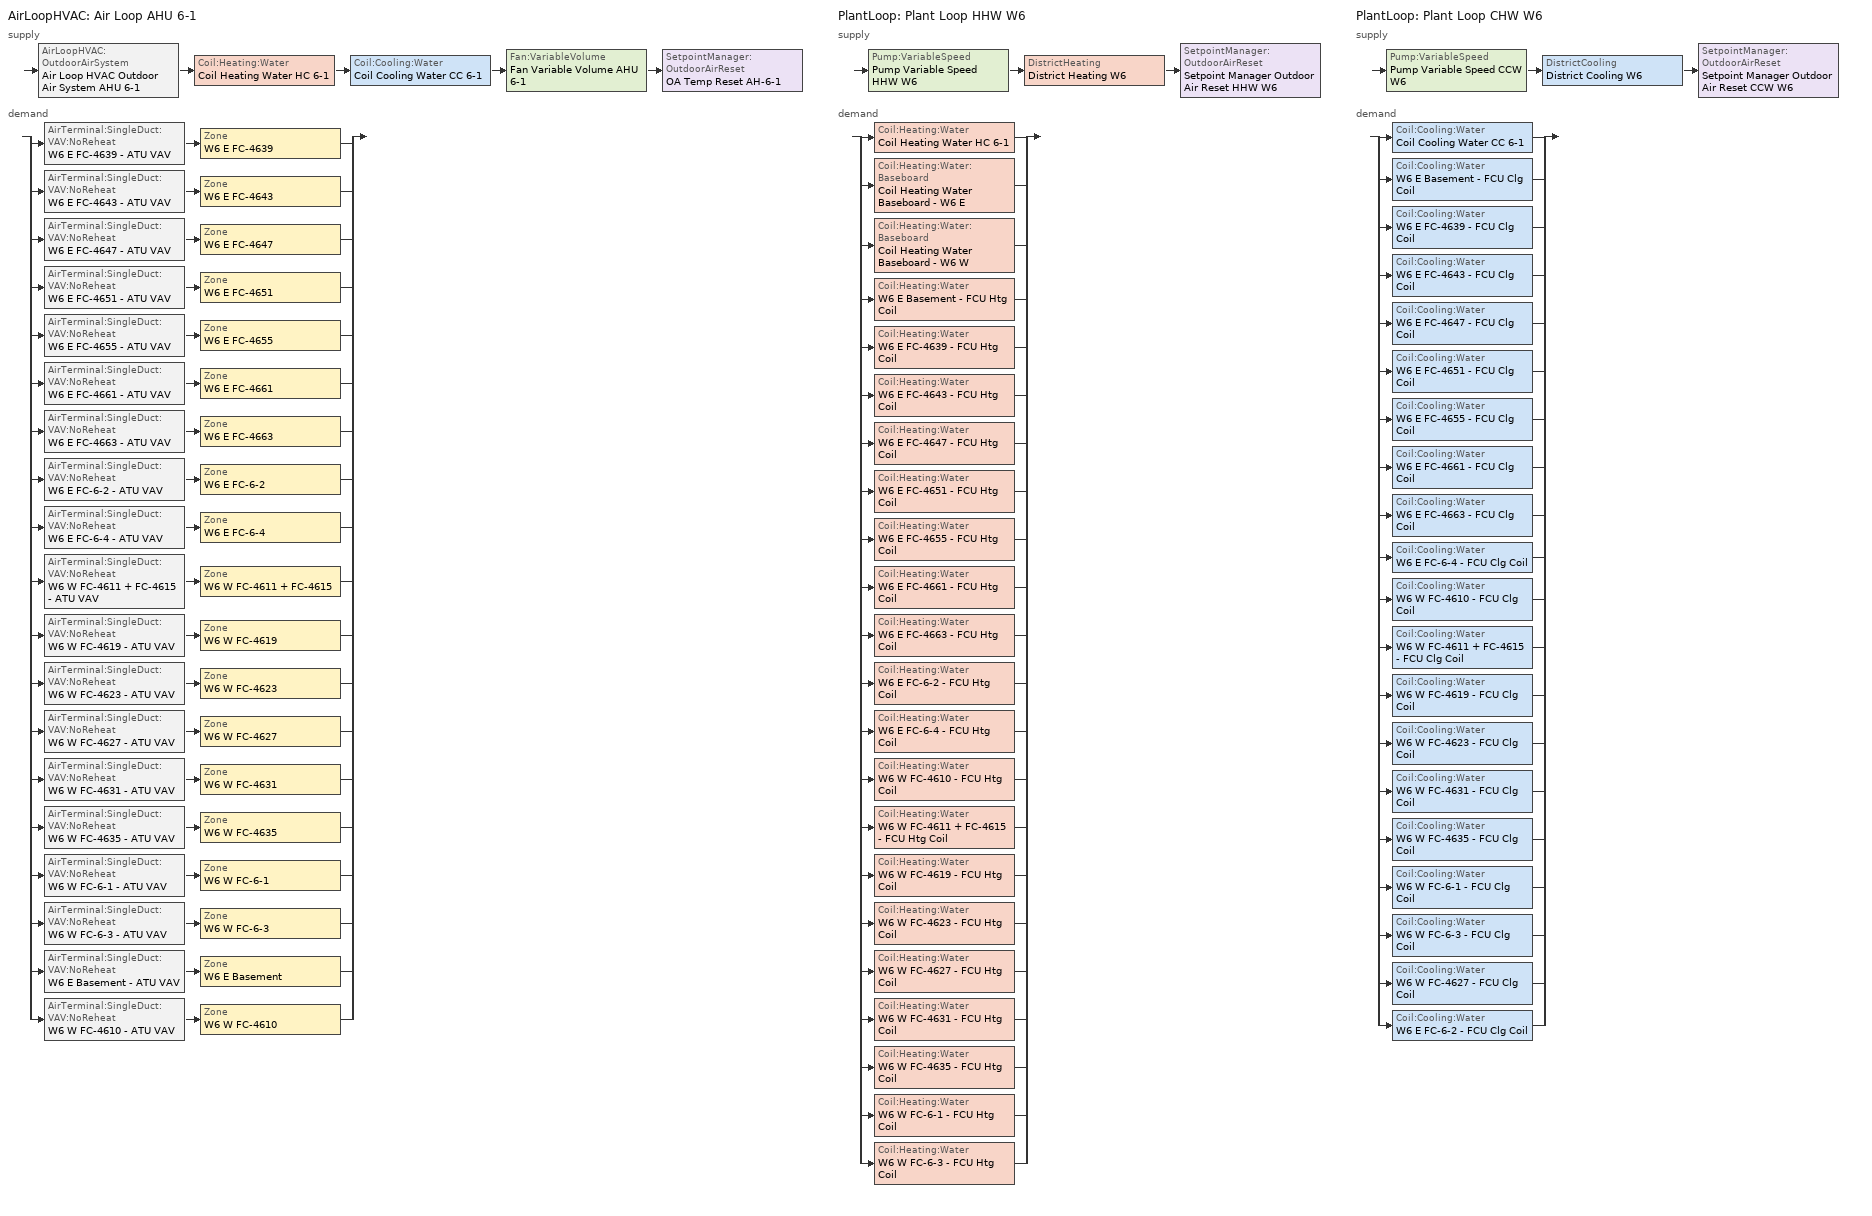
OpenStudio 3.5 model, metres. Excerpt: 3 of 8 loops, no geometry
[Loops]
AirLoopHVAC 'Air Loop AHU 6-1'
 supply: AirLoopHVAC:OutdoorAirSystem 'Air Loop HVAC Outdoor Air System AHU 6-1' > Coil:Heating:Water 'Coil Heating Water HC 6-1' > Coil:Cooling:Water 'Coil Cooling Water CC 6-1' > Fan:VariableVolume 'Fan Variable Volume AHU 6-1' > SetpointManager:OutdoorAirReset 'OA Temp Reset AH-6-1'
 demand: split
  | AirTerminal:SingleDuct:VAV:NoReheat 'W6 E FC-4639 - ATU VAV' > Zone 'W6 E FC-4639'
  | AirTerminal:SingleDuct:VAV:NoReheat 'W6 E FC-4643 - ATU VAV' > Zone 'W6 E FC-4643'
  | AirTerminal:SingleDuct:VAV:NoReheat 'W6 E FC-4647 - ATU VAV' > Zone 'W6 E FC-4647'
  | AirTerminal:SingleDuct:VAV:NoReheat 'W6 E FC-4651 - ATU VAV' > Zone 'W6 E FC-4651'
  | AirTerminal:SingleDuct:VAV:NoReheat 'W6 E FC-4655 - ATU VAV' > Zone 'W6 E FC-4655'
  | AirTerminal:SingleDuct:VAV:NoReheat 'W6 E FC-4661 - ATU VAV' > Zone 'W6 E FC-4661'
  | AirTerminal:SingleDuct:VAV:NoReheat 'W6 E FC-4663 - ATU VAV' > Zone 'W6 E FC-4663'
  | AirTerminal:SingleDuct:VAV:NoReheat 'W6 E FC-6-2 - ATU VAV' > Zone 'W6 E FC-6-2'
  | AirTerminal:SingleDuct:VAV:NoReheat 'W6 E FC-6-4 - ATU VAV' > Zone 'W6 E FC-6-4'
  | AirTerminal:SingleDuct:VAV:NoReheat 'W6 W FC-4611 + FC-4615 - ATU VAV' > Zone 'W6 W FC-4611 + FC-4615'
  | AirTerminal:SingleDuct:VAV:NoReheat 'W6 W FC-4619 - ATU VAV' > Zone 'W6 W FC-4619'
  | AirTerminal:SingleDuct:VAV:NoReheat 'W6 W FC-4623 - ATU VAV' > Zone 'W6 W FC-4623'
  | AirTerminal:SingleDuct:VAV:NoReheat 'W6 W FC-4627 - ATU VAV' > Zone 'W6 W FC-4627'
  | AirTerminal:SingleDuct:VAV:NoReheat 'W6 W FC-4631 - ATU VAV' > Zone 'W6 W FC-4631'
  | AirTerminal:SingleDuct:VAV:NoReheat 'W6 W FC-4635 - ATU VAV' > Zone 'W6 W FC-4635'
  | AirTerminal:SingleDuct:VAV:NoReheat 'W6 W FC-6-1 - ATU VAV' > Zone 'W6 W FC-6-1'
  | AirTerminal:SingleDuct:VAV:NoReheat 'W6 W FC-6-3 - ATU VAV' > Zone 'W6 W FC-6-3'
  | AirTerminal:SingleDuct:VAV:NoReheat 'W6 E Basement - ATU VAV' > Zone 'W6 E Basement'
  | AirTerminal:SingleDuct:VAV:NoReheat 'W6 W FC-4610 - ATU VAV' > Zone 'W6 W FC-4610'
PlantLoop 'Plant Loop HHW W6'
 supply: Pump:VariableSpeed 'Pump Variable Speed HHW W6' > DistrictHeating 'District Heating W6' > SetpointManager:OutdoorAirReset 'Setpoint Manager Outdoor Air Reset HHW W6'
 demand: split
  | Coil:Heating:Water 'Coil Heating Water HC 6-1'
  | Coil:Heating:Water:Baseboard 'Coil Heating Water Baseboard - W6 E'
  | Coil:Heating:Water:Baseboard 'Coil Heating Water Baseboard - W6 W'
  | Coil:Heating:Water 'W6 E Basement - FCU Htg Coil'
  | Coil:Heating:Water 'W6 E FC-4639 - FCU Htg Coil'
  | Coil:Heating:Water 'W6 E FC-4643 - FCU Htg Coil'
  | Coil:Heating:Water 'W6 E FC-4647 - FCU Htg Coil'
  | Coil:Heating:Water 'W6 E FC-4651 - FCU Htg Coil'
  | Coil:Heating:Water 'W6 E FC-4655 - FCU Htg Coil'
  | Coil:Heating:Water 'W6 E FC-4661 - FCU Htg Coil'
  | Coil:Heating:Water 'W6 E FC-4663 - FCU Htg Coil'
  | Coil:Heating:Water 'W6 E FC-6-2 - FCU Htg Coil'
  | Coil:Heating:Water 'W6 E FC-6-4 - FCU Htg Coil'
  | Coil:Heating:Water 'W6 W FC-4610 - FCU Htg Coil'
  | Coil:Heating:Water 'W6 W FC-4611 + FC-4615 - FCU Htg Coil'
  | Coil:Heating:Water 'W6 W FC-4619 - FCU Htg Coil'
  | Coil:Heating:Water 'W6 W FC-4623 - FCU Htg Coil'
  | Coil:Heating:Water 'W6 W FC-4627 - FCU Htg Coil'
  | Coil:Heating:Water 'W6 W FC-4631 - FCU Htg Coil'
  | Coil:Heating:Water 'W6 W FC-4635 - FCU Htg Coil'
  | Coil:Heating:Water 'W6 W FC-6-1 - FCU Htg Coil'
  | Coil:Heating:Water 'W6 W FC-6-3 - FCU Htg Coil'
PlantLoop 'Plant Loop CHW W6'
 supply: Pump:VariableSpeed 'Pump Variable Speed CCW W6' > DistrictCooling 'District Cooling W6' > SetpointManager:OutdoorAirReset 'Setpoint Manager Outdoor Air Reset CCW W6'
 demand: split
  | Coil:Cooling:Water 'Coil Cooling Water CC 6-1'
  | Coil:Cooling:Water 'W6 E Basement - FCU Clg Coil'
  | Coil:Cooling:Water 'W6 E FC-4639 - FCU Clg Coil'
  | Coil:Cooling:Water 'W6 E FC-4643 - FCU Clg Coil'
  | Coil:Cooling:Water 'W6 E FC-4647 - FCU Clg Coil'
  | Coil:Cooling:Water 'W6 E FC-4651 - FCU Clg Coil'
  | Coil:Cooling:Water 'W6 E FC-4655 - FCU Clg Coil'
  | Coil:Cooling:Water 'W6 E FC-4661 - FCU Clg Coil'
  | Coil:Cooling:Water 'W6 E FC-4663 - FCU Clg Coil'
  | Coil:Cooling:Water 'W6 E FC-6-4 - FCU Clg Coil'
  | Coil:Cooling:Water 'W6 W FC-4610 - FCU Clg Coil'
  | Coil:Cooling:Water 'W6 W FC-4611 + FC-4615 - FCU Clg Coil'
  | Coil:Cooling:Water 'W6 W FC-4619 - FCU Clg Coil'
  | Coil:Cooling:Water 'W6 W FC-4623 - FCU Clg Coil'
  | Coil:Cooling:Water 'W6 W FC-4631 - FCU Clg Coil'
  | Coil:Cooling:Water 'W6 W FC-4635 - FCU Clg Coil'
  | Coil:Cooling:Water 'W6 W FC-6-1 - FCU Clg Coil'
  | Coil:Cooling:Water 'W6 W FC-6-3 - FCU Clg Coil'
  | Coil:Cooling:Water 'W6 W FC-4627 - FCU Clg Coil'
  | Coil:Cooling:Water 'W6 E FC-6-2 - FCU Clg Coil'
[Sizing:Zone] Zone Cooling Design Supply Air Temperature Input Method=SupplyAirTemperature; Zone Cooling Design Supply Air Temperature {C}=11.1111; Zone Cooling Design Supply Air Temperature Difference {deltaC}=11.11; Zone Heating Design Supply Air Temperature Input Method=SupplyAirTemperature; Zone Heating Design Supply Air Temperature {C}=31.1111; Zone Heating Design Supply Air Temperature Difference {deltaC}=11.11; Zone Cooling Design Supply Air Humidity Ratio {kg-H2O/kg-air}=0.0085; Zone Heating Design Supply Air Humidity Ratio {kg-H2O/kg-air}=0.008; Heating Design Air Flow Method=DesignDay; Account for Dedicated Outdoor Air System=No; Dedicated Outdoor Air System Control Strategy=NeutralSupplyAir; Dedicated Outdoor Air Low Setpoint Temperature for Design {C}=Autosize; Dedicated Outdoor Air High Setpoint Temperature for Design {C}=Autosize; Zone Load Sizing Method=Sensible Load Only No Latent Load; Zone Latent Cooling Design Supply Air Humidity Ratio Input Method=HumidityRatioDifference; Zone Cooling Design Supply Air Humidity Ratio Difference {kgWater/kgDryAir}=0.005; Zone Latent Heating Design Supply Air Humidity Ratio Input Method=HumidityRatioDifference; Zone Humidification Design Supply Air Humidity Ratio Difference {kgWater/kgDryAir}=0.005
W6 W FC-6-1; W6 W FC-4611 + FC-4615; W6 W FC-6-3; W6 W FC-4619; W6 W FC-4623; W6 W FC-4627; W6 W FC-4631; W6 W FC-4635; W6 E FC-4639; W6 E FC-4643; W6 E FC-4647; W6 E FC-4651; W6 E FC-4655; W6 E FC-6-4; W6 E FC-6-2; W6 E FC-4663; W6 E FC-4661; W6 W FC-4610
[Zone equipment]
W6 W FC-6-1: W6 W FC-6-1 - FCU, Convective Baseboard Water - W6 W, Fan Zone Exhaust EF-6-4 Restroom, W6 W FC-6-1 - ATU VAV
W6 W FC-4611 + FC-4615: W6 W FC-4611 + FC-4615 - FCU, W6 W FC-4611 + FC-4615 - ATU VAV
W6 W FC-6-3: W6 W FC-6-3 - FCU, W6 W FC-6-3 - ATU VAV
W6 W FC-4619: W6 W FC-4619 - FCU, W6 W FC-4619 - ATU VAV
W6 W FC-4623: W6 W FC-4623 - FCU, W6 W FC-4623 - ATU VAV
W6 W FC-4627: W6 W FC-4627 - FCU, Fan Zone Exhaust BIBO 4627 Lab, W6 W FC-4627 - ATU VAV
W6 W FC-4631: W6 W FC-4631 - FCU, Fan Zone Exhaust BIBO 4631 Lab, W6 W FC-4631 - ATU VAV
W6 W FC-4635: W6 W FC-4635 - FCU, W6 W FC-4635 - ATU VAV
W6 E FC-4639: W6 E FC-4639 - FCU, W6 E FC-4639 - ATU VAV
W6 E FC-4643: W6 E FC-4643 - FCU, W6 E FC-4643 - ATU VAV
W6 E FC-4647: W6 E FC-4647 - FCU, Fan Zone Exhaust BIBO 4647 Lab, W6 E FC-4647 - ATU VAV
W6 E FC-4651: W6 E FC-4651 - FCU, W6 E FC-4651 - ATU VAV
W6 E FC-4655: W6 E FC-4655 - FCU, W6 E FC-4655 - ATU VAV
W6 E FC-6-4: W6 E FC-6-4 - FCU, W6 E FC-6-4 - ATU VAV
W6 E FC-6-2: W6 E FC-6-2 - FCU, Convective Baseboard Water - W6 E, W6 E FC-6-2 - ATU VAV
W6 E FC-4663: W6 E FC-4663 - FCU, W6 E FC-4663 - ATU VAV
W6 E FC-4661: W6 E FC-4661 - FCU, W6 E FC-4661 - ATU VAV
W6 W FC-4610: W6 W FC-4610 - FCU, W6 W FC-4610 - ATU VAV
[PlantLoop] Glycol Concentration=0; Plant Loop Volume {m3}=Autocalculate; Load Distribution Scheme=Optimal
Name | Maximum Loop Temperature {C} | Minimum Loop Temperature {C} | Minimum Loop Flow Rate {m3/s}
Plant Loop HHW W6
Plant Loop CHW W6 | 15.5556 | 4.44444 | 0
[Sizing:Plant] Sizing Option=NonCoincident; Zone Timesteps in Averaging Window=1; Coincident Sizing Factor Mode=None
Name | Loop Type | Design Loop Exit Temperature {C} | Loop Design Temperature Difference {deltaC}
Plant Loop HHW W6 | Heating | 71.1111 | 13.8889
Plant Loop CHW W6 | Cooling | 6.66667 | 8.88889
[AirLoopHVAC]
Air Loop AHU 6-1: Availability Schedule=Always On Discrete; Design Supply Air Flow Rate {m3/s}=AutoSize; Design Return Air Flow Fraction of Supply Air Flow=1
[Sizing:System]
Air Loop AHU 6-1: Type of Load to Size On=VentilationRequirement; Design Outdoor Air Flow Rate {m3/s}=Autosize; Central Heating Maximum System Air Flow Ratio=0.2083; Preheat Design Temperature {C}=7; Preheat Design Humidity Ratio {kg-H2O/kg-Air}=0.008; Precool Design Temperature {C}=12.8; Precool Design Humidity Ratio {kg-H2O/kg-Air}=0.008; Central Cooling Design Supply Air Temperature {C}=12.8; Central Heating Design Supply Air Temperature {C}=16.7; Sizing Option=NonCoincident; 100% Outdoor Air in Cooling=Yes; 100% Outdoor Air in Heating=Yes; Central Cooling Design Supply Air Humidity Ratio {kg-H2O/kg-Air}=0.0085; Central Heating Design Supply Air Humidity Ratio {kg-H2O/kg-Air}=0.008; Cooling Design Air Flow Method=DesignDay; Cooling Design Air Flow Rate {m3/s}=0; Heating Design Air Flow Method=DesignDay; Heating Design Air Flow Rate {m3/s}=0; System Outdoor Air Method=Standard62.1VentilationRateProcedure; Zone Maximum Outdoor Air Fraction=1; Cooling Supply Air Flow Rate Per Floor Area {m3/s-m2}=0.00996765; Cooling Fraction of Autosized Cooling Supply Air Flow Rate=1; Cooling Supply Air Flow Rate Per Unit Cooling Capacity {m3/s-W}=3.94755e-05; Heating Supply Air Flow Rate Per Floor Area {m3/s-m2}=0.00996765; Heating Fraction of Autosized Heating Supply Air Flow Rate=1; Heating Fraction of Autosized Cooling Supply Air Flow Rate=1; Heating Supply Air Flow Rate Per Unit Heating Capacity {m3/s-W}=3.15882e-05; Cooling Design Capacity Method=CoolingDesignCapacity; Cooling Design Capacity {W}=Autosize; Cooling Design Capacity Per Floor Area {W/m2}=234.7; Fraction of Autosized Cooling Design Capacity=1; Heating Design Capacity Method=HeatingDesignCapacity; Heating Design Capacity {W}=Autosize; Heating Design Capacity Per Floor Area {W/m2}=157; Fraction of Autosized Heating Design Capacity=1; Central Cooling Capacity Control Method=OnOff
[Coil:Cooling:Water] Availability Schedule=Always On Discrete; Design Water Flow Rate {m3/s}=Autosize; Design Inlet Water Temperature {C}=6.66667
Name | Design Air Flow Rate {m3/s} | Design Inlet Air Temperature {C} | Design Outlet Air Temperature {C}
W6 E FC-4639 - FCU Clg Coil; W6 E FC-4643 - FCU Clg Coil; W6 E FC-4647 - FCU Clg Coil; W6 E FC-4651 - FCU Clg Coil; W6 E FC-4655 - FCU Clg Coil; W6 W FC-4611 + FC-4615 - FCU Clg Coil; W6 W FC-4619 - FCU Clg Coil; W6 W FC-4623 - FCU Clg Coil; W6 W FC-4627 - FCU Clg Coil; W6 W FC-4631 - FCU Clg Coil; W6 W FC-4635 - FCU Clg Coil | Autosize | 22.2222 | 15.5556
W6 E FC-4661 - FCU Clg Coil; W6 W FC-4610 - FCU Clg Coil | Autosize | 26.6667 | 11.6667
W6 E FC-4663 - FCU Clg Coil; W6 E Basement - FCU Clg Coil | Autosize | 26.6667 | 15.5556
W6 E FC-6-2 - FCU Clg Coil; W6 E FC-6-4 - FCU Clg Coil; W6 W FC-6-1 - FCU Clg Coil; W6 W FC-6-3 - FCU Clg Coil | Autosize | 23.8889 | 15.5556
Coil Cooling Water CC 6-1 | 11.3267 | 40.5556 | 10.5556
[Coil:Heating:Water] Maximum Water Flow Rate {m3/s}=Autosize; Performance Input Method=NominalCapacity; Rated Inlet Water Temperature {C}=71.1111; Rated Outlet Water Temperature {C}=57.2222
Name | Availability Schedule | Rated Capacity {W} | Rated Inlet Air Temperature {C} | Rated Outlet Air Temperature {C}
W6 E FC-4639 - FCU Htg Coil; W6 E FC-4643 - FCU Htg Coil; W6 E FC-4647 - FCU Htg Coil; W6 E FC-4651 - FCU Htg Coil; W6 E FC-4655 - FCU Htg Coil; W6 W FC-4619 - FCU Htg Coil; W6 W FC-4623 - FCU Htg Coil; W6 W FC-4627 - FCU Htg Coil; W6 W FC-4631 - FCU Htg Coil; W6 W FC-4635 - FCU Htg Coil | Always On Discrete | 16705.1 | 15.5556 | 26.6667
W6 E FC-4661 - FCU Htg Coil; W6 W FC-4610 - FCU Htg Coil | Coil Heating Water OFF | 0 | 15.5556 | 26.6667
W6 E FC-4663 - FCU Htg Coil | Always On Discrete | 8205.99 | 15.5556 | 26.6667
W6 E FC-6-2 - FCU Htg Coil | Always On Discrete | 24324.9 | 15.5556 | 26.6667
W6 E FC-6-4 - FCU Htg Coil; W6 W FC-6-3 - FCU Htg Coil | Always On Discrete | 24618 | 15.5556 | 26.6667
W6 W FC-4611 + FC-4615 - FCU Htg Coil | Always On Discrete | 33410.1 | 15.5556 | 26.6667
W6 W FC-6-1 - FCU Htg Coil | Always On Discrete | 26083.3 | 15.5556 | 26.6667
Coil Heating Water HC 6-1 | Always On Discrete | 300398 | -13.8889 | 12.7778
W6 E Basement - FCU Htg Coil | Always On Discrete | 4689.14 | 15.5556 | 26.6667
[Controller:WaterCoil]
Name | Water Coil | Action
Controller Water Coil HC 6-1 | Coil Heating Water HC 6-1 | Normal
Controller Water Coil CC 6-1 | Coil Cooling Water CC 6-1 | Reverse
[ZoneHVAC:FourPipeFanCoil] Availability Schedule=Always On Discrete; Capacity Control Method=VariableFanVariableFlow; Maximum Outdoor Air Flow Rate {m3/s}=0; Maximum Cold Water Flow Rate {m3/s}=autosize; Maximum Hot Water Flow Rate {m3/s}=autosize; Minimum Supply Air Temperature in Cooling Mode {C}=Autosize; Maximum Supply Air Temperature in Heating Mode {C}=Autosize
Name | Maximum Supply Air Flow Rate {m3/s} | Supply Air Fan | Cooling Coil | Heating Coil | Medium Speed Supply Air Flow Ratio | Low Speed Supply Air Flow Ratio | Minimum Cold Water Flow Rate {m3/s}
W6 E FC-4639 - FCU | autosize | W6 E FC-4639 - FCU Fan | W6 E FC-4639 - FCU Clg Coil | W6 E FC-4639 - FCU Htg Coil
W6 E FC-4643 - FCU | autosize | W6 E FC-4643 - FCU Fan | W6 E FC-4643 - FCU Clg Coil | W6 E FC-4643 - FCU Htg Coil
W6 E FC-4647 - FCU | autosize | W6 E FC-4647 - FCU Fan | W6 E FC-4647 - FCU Clg Coil | W6 E FC-4647 - FCU Htg Coil | 0.66
W6 E FC-4651 - FCU | autosize | W6 E FC-4651 - FCU Fan | W6 E FC-4651 - FCU Clg Coil | W6 E FC-4651 - FCU Htg Coil
W6 E FC-4655 - FCU | autosize | W6 E FC-4655 - FCU Fan | W6 E FC-4655 - FCU Clg Coil | W6 E FC-4655 - FCU Htg Coil | 0.66
W6 E FC-4661 - FCU | Autosize | W6 E FC-4661 - FCU Fan | W6 E FC-4661 - FCU Clg Coil | W6 E FC-4661 - FCU Htg Coil
W6 E FC-4663 - FCU | autosize | W6 E FC-4663 - FCU Fan | W6 E FC-4663 - FCU Clg Coil | W6 E FC-4663 - FCU Htg Coil
W6 E FC-6-2 - FCU | autosize | W6 E FC-6-2 - FCU Fan | W6 E FC-6-2 - FCU Clg Coil | W6 E FC-6-2 - FCU Htg Coil
W6 E FC-6-4 - FCU | autosize | W6 E FC-6-4 - FCU Fan | W6 E FC-6-4 - FCU Clg Coil | W6 E FC-6-4 - FCU Htg Coil | 0.66
W6 W FC-4611 + FC-4615 - FCU | autosize | W6 W FC-4611 + FC-4615 - FCU Fan | W6 W FC-4611 + FC-4615 - FCU Clg Coil | W6 W FC-4611 + FC-4615 - FCU Htg Coil |  | 0.33 | 0
W6 W FC-4619 - FCU | autosize | W6 W FC-4619 - FCU Fan | W6 W FC-4619 - FCU Clg Coil | W6 W FC-4619 - FCU Htg Coil
W6 W FC-4623 - FCU | autosize | W6 W FC-4623 - FCU Fan | W6 W FC-4623 - FCU Clg Coil | W6 W FC-4623 - FCU Htg Coil
W6 W FC-4627 - FCU | autosize | W6 W FC-4627 - FCU Fan | W6 W FC-4627 - FCU Clg Coil | W6 W FC-4627 - FCU Htg Coil
W6 W FC-4631 - FCU | autosize | W6 W FC-4631 - FCU Fan | W6 W FC-4631 - FCU Clg Coil | W6 W FC-4631 - FCU Htg Coil
W6 W FC-4635 - FCU | autosize | W6 W FC-4635 - FCU Fan | W6 W FC-4635 - FCU Clg Coil | W6 W FC-4635 - FCU Htg Coil
W6 W FC-6-1 - FCU | autosize | W6 W FC-6-1 - FCU Fan | W6 W FC-6-1 - FCU Clg Coil | W6 W FC-6-1 - FCU Htg Coil |  | 0.33
W6 W FC-6-3 - FCU | autosize | W6 W FC-6-3 - FCU Fan | W6 W FC-6-3 - FCU Clg Coil | W6 W FC-6-3 - FCU Htg Coil
W6 E Basement - FCU | autosize | W6 E Basement - FCU Fan | W6 E Basement - FCU Clg Coil | W6 E Basement - FCU Htg Coil
W6 W FC-4610 - FCU | autosize | W6 W FC-4610 - FCU Fan | W6 W FC-4610 - FCU Clg Coil | W6 W FC-4610 - FCU Htg Coil |  | 0.33
[AirLoopHVAC:OutdoorAirSystem]
Air Loop HVAC Outdoor Air System AHU 6-1: Controller=Controller Outdoor Air AHU 6-1
[Controller:OutdoorAir]
Controller Outdoor Air AHU 6-1: Minimum Outdoor Air Flow Rate {m3/s}=2.35974; Maximum Outdoor Air Flow Rate {m3/s}=11.3267; Economizer Control Type=NoEconomizer; Economizer Control Action Type=ModulateFlow; Economizer Maximum Limit Dry-Bulb Temperature {C}=28; Economizer Maximum Limit Enthalpy {J/kg}=64000; Economizer Minimum Limit Dry-Bulb Temperature {C}=-100; Lockout Type=NoLockout; Minimum Limit Type=FixedMinimum; Controller Mechanical Ventilation=Controller Mechanical Ventilation 2; High Humidity Control=No; Heat Recovery Bypass Control Type=BypassWhenWithinEconomizerLimits
[Controller:MechanicalVentilation]
Controller Mechanical Ventilation 2: Availability Schedule=Always On Discrete 1; Demand Controlled Ventilation=No; System Outdoor Air Method=ZoneSum
[ZoneHVAC:Baseboard:Convective:Water] Availability Schedule=Always On Discrete
Name | Heating Coil
Convective Baseboard Water - W6 E | Coil Heating Water Baseboard - W6 E
Convective Baseboard Water - W6 W | Coil Heating Water Baseboard - W6 W
[Coil:Heating:Water:Baseboard] Heating Design Capacity Method=HeatingDesignCapacity; Heating Design Capacity {W}=Autosize; Heating Design Capacity Per Floor Area {W/m2}=0; Fraction of Autosized Heating Design Capacity=0.8; U-Factor Times Area Value {W/K}=Autosize; Maximum Water Flow Rate {m3/s}=Autosize; Convergence Tolerance=0.001
Coil Heating Water Baseboard - W6 E; Coil Heating Water Baseboard - W6 W
[Fan:ZoneExhaust] Availability Schedule=Medium Office Bldg Occ; Fan Total Efficiency=0.6; Pressure Rise {Pa}=0; System Availability Manager Coupling Mode=Decoupled
Name | Maximum Flow Rate {m3/s} | Flow Fraction Schedule
Fan Zone Exhaust EF-6-4 Restroom | 0.377558
Fan Zone Exhaust BIBO 4627 Lab; Fan Zone Exhaust BIBO 4631 Lab; Fan Zone Exhaust BIBO 4647 Lab | 0.311485 | 14038 Fume Hood Flow Fraction
[DistrictCooling]
District Cooling W6: Nominal Capacity {W}=2.11011e+07
[DistrictHeating]
District Heating W6: Nominal Capacity {W}=3.32706e+07
[SetpointManager:OutdoorAirReset] Control Variable=Temperature
Name | Setpoint at Outdoor Low Temperature {C} | Outdoor Low Temperature {C} | Setpoint at Outdoor High Temperature {C} | Outdoor High Temperature {C}
Setpoint Manager Outdoor Air Reset HHW W6 | 82.2222 | -6.66667 | 65.5556 | 10
Setpoint Manager Outdoor Air Reset CCW W6 | 12.2222 | 15.5556 | 6.66667 | 26.6667
OA Temp Reset AH-6-1 | 18.3333 | -1.11111 | 12.7778 | 10
[Fan:VariableVolume] Availability Schedule=Always On Discrete; Fan Power Minimum Flow Rate Input Method=FixedFlowRate; Fan Power Minimum Flow Fraction=0; Motor Efficiency=0.93; Motor In Airstream Fraction=1; Fan Power Coefficient 1=0.0013; Fan Power Coefficient 2=0.147; Fan Power Coefficient 3=0.9506; Fan Power Coefficient 4=-0.0998; Fan Power Coefficient 5=0
Name | Fan Efficiency | Pressure Rise {Pa} | Maximum Flow Rate {m3/s} | Fan Power Minimum Air Flow Rate {m3/s} | Fan Total Efficiency
Fan Variable Volume AHU 6-1 | 0.6045 | 1095.99 | 11.3267 | 2.35974
W6 E FC-4651 - FCU Fan; W6 E FC-4643 - FCU Fan; W6 E FC-4655 - FCU Fan; W6 W FC-4623 - FCU Fan; W6 E FC-4647 - FCU Fan; W6 W FC-4619 - FCU Fan; W6 W FC-4631 - FCU Fan; W6 W FC-4635 - FCU Fan; W6 E FC-4639 - FCU Fan; W6 W FC-4627 - FCU Fan |  | 1005.82 | 1.51023 | 0 | 0.6045
W6 E FC-6-2 - FCU Fan |  | 499.423 | 2.19456 | 0 | 0.6045
W6 W FC-6-3 - FCU Fan; W6 E FC-6-4 - FCU Fan |  | 376.622 | 2.21815 | 0 | 0.6045
W6 E Basement - FCU Fan |  | 460.814 | 3.28003 | 0 | 0.6045
W6 E FC-4661 - FCU Fan; W6 W FC-4610 - FCU Fan |  | 157.922 | 0.825908 | 0 | 0.6045
W6 E FC-4663 - FCU Fan |  | 552.977 | 0.471947 | 0 | 0.6045
W6 W FC-6-1 - FCU Fan |  | 464.551 | 2.35974 | 0 | 0.6045
W6 W FC-4611 + FC-4615 - FCU Fan |  | 1005.82 | 3.02046 | 0 | 0.6045
[Pump:VariableSpeed] Pump Control Type=Intermittent; Skin Loss Radiative Fraction=0.5; Design Power Sizing Method=PowerPerFlowPerPressure; Design Electric Power per Unit Flow Rate {W/(m3/s)}=348701.1; Design Shaft Power per Unit Flow Rate per Unit Head {W-s/m3-Pa}=1.28205; Design Minimum Flow Rate Fraction=0
Name | Rated Flow Rate {m3/s} | Rated Pump Head {Pa} | Rated Power Consumption {W}
Pump Variable Speed HHW W6 | Autosize | 179352 | Autosize
Pump Variable Speed CCW W6
[AirTerminal:SingleDuct:VAV:NoReheat] Availability Schedule=Always On Discrete 1; Maximum Air Flow Rate {m3/s}=0.389357; Zone Minimum Air Flow Input Method=Constant; Constant Minimum Air Flow Fraction=0.3; Fixed Minimum Air Flow Rate {m3/s}=0.117987; Control For Outdoor Air=No
W6 E Basement - ATU VAV; W6 E FC-4639 - ATU VAV; W6 E FC-4643 - ATU VAV; W6 E FC-4647 - ATU VAV; W6 E FC-4651 - ATU VAV; W6 E FC-4655 - ATU VAV; W6 E FC-4661 - ATU VAV; W6 E FC-4663 - ATU VAV; W6 E FC-6-4 - ATU VAV; W6 W FC-4610 - ATU VAV; W6 W FC-4611 + FC-4615 - ATU VAV; W6 W FC-4619 - ATU VAV; W6 W FC-4623 - ATU VAV; W6 W FC-4627 - ATU VAV; W6 W FC-4631 - ATU VAV; W6 W FC-4635 - ATU VAV; W6 W FC-6-3 - ATU VAV; W6 E FC-6-2 - ATU VAV; W6 W FC-6-1 - ATU VAV
[Schedule:Constant] Value=1
Always On Discrete; Always On Discrete 1
[Schedule:Ruleset]
Name | Default Day Schedule | Summer Design Day Schedule | Winter Design Day Schedule
Medium Office Bldg Occ | Medium Office Bldg Occ Default Schedule | Medium Office Bldg Occ Summer Design Day | Medium Office Bldg Occ Winter Design Day
14038 Fume Hood Flow Fraction | Schedule Day 11
Coil Heating Water OFF | Schedule Day 2
[Schedule:Day]
Medium Office Bldg Occ Default Schedule: 6, 0, 0, 7, 0, 0.1, 8, 0, 0.2, 12, 0, 0.95, 13, 0, 0.5, 17, 0, 0.95, 18, 0, 0.7, 20, 0, 0.4, 22, 0, 0.1, 24, 0, 0.05
Medium Office Bldg Occ Summer Design Day: 6, 0, 0, 22, 0, 1, 24, 0, 0.05
Medium Office Bldg Occ Winter Design Day; Medium Office Bldg Occ Rule 1 Day Schedule; Schedule Day 2: 24, 0, 0
Medium Office Bldg Occ Rule 2 Day Schedule: 6, 0, 0, 8, 0, 0.1, 14, 0, 0.5, 17, 0, 0.1, 24, 0, 0
Schedule Day 11: 7, 0, 0.5, 20, 0, 1, 24, 0, 0.5
[Schedule:Rule] Schedule Ruleset=Medium Office Bldg Occ; Apply Monday=No; Apply Tuesday=No; Apply Wednesday=No; Apply Thursday=No; Apply Friday=No; Date Specification Type=DateRange; Start Month=1; Start Day=1; End Month=12; End Day=31
Name | Rule Order | Day Schedule | Apply Sunday | Apply Saturday
Medium Office Bldg Occ Rule 1 | 0 | Medium Office Bldg Occ Rule 1 Day Schedule | Yes | No
Medium Office Bldg Occ Rule 2 | 1 | Medium Office Bldg Occ Rule 2 Day Schedule | No | Yes
